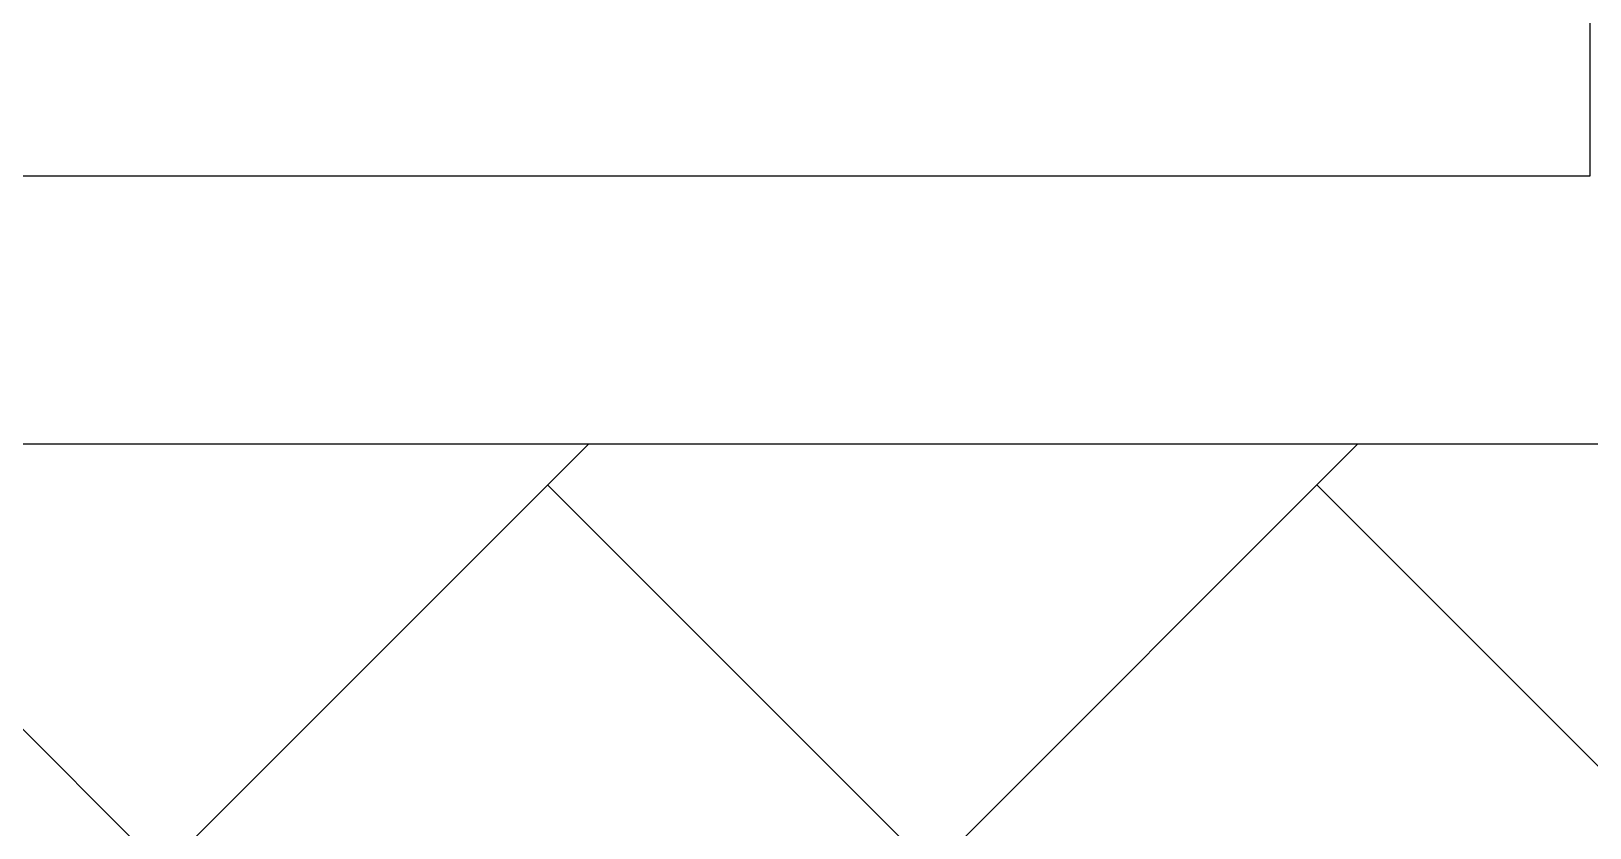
# Model space of a CAD drawing. Header units: millimetres. Extents: x 53645 to 137188, y 78097 to 135533.
# Drawn here: x 69658 to 70531, y 84488 to 84934 of the extents above; entities that cross this region are included whole.
import ezdxf

# ---------------------------------------------------------------- set-up
doc = ezdxf.new("R2010")
doc.units = ezdxf.units.MM
doc.layers.add('GP-POKRITIE1', color=7, linetype='Continuous', lineweight=9)

# ---------------------------------------------------------------- blocks, each defined once
blk = doc.blocks.new('3432')
at = {"color": 0}
blk.add_lwpolyline([(-10170.43, 500), (-8570.43, 500), (-8570.43, 150), (-10170.43, 150)], close=True, dxfattribs=at)
blk.add_lwpolyline([(-16750.47, 150), (-16750.47, 0), (0, 0), (0, 150)], dxfattribs=at)

msp = doc.modelspace()

# ---------------------------------------------------------------- hatches: boundary and pattern name
at = {"layer": 'GP-POKRITIE1', "ltscale": 100}
h = msp.add_hatch(dxfattribs=at)
h.set_pattern_fill('AR-HBONE', color=252, scale=3, angle=90)
h.set_pattern_definition([(135, (91714.96, -74594.3), (-431.0523, 7e-14), [914.4, -304.8]), (225, (91499.43, -74378.8), (-431.0523, 7e-14), [914.4, -304.8])])
h.paths.add_polyline_path([(61350.77, 95352.74), (73025.99, 95352.92), (73025.99, 96202.83), (77925.99, 96202.83), (77925.99, 95352.83), (89579.26, 95352.83), (83067.33, 84852.82), (80101.03, 84852.84), (80101.03, 83702.83), (59350.8, 83702.5), (59350.78, 84702.83), (76101.34, 84702.83), (76200.82, 84702.83), (79101.57, 84702.83), (79101.57, 87352.82), (83151.25, 87352.81), (83151.27, 88102.8), (83001.52, 88102.8), (83001.52, 93602.83), (83151.49, 93602.83), (83151.52, 94352.83), (76926.79, 94352.84), (76926.66, 95202.83), (73926.3, 95202.78), (73926.3, 94352.88), (61350.79, 94352.73)])

# ---------------------------------------------------------------- next in the draw order: block references
msp.add_blockref('3432', (79101.57, 84702.83))

doc.saveas('drawing.dxf')
